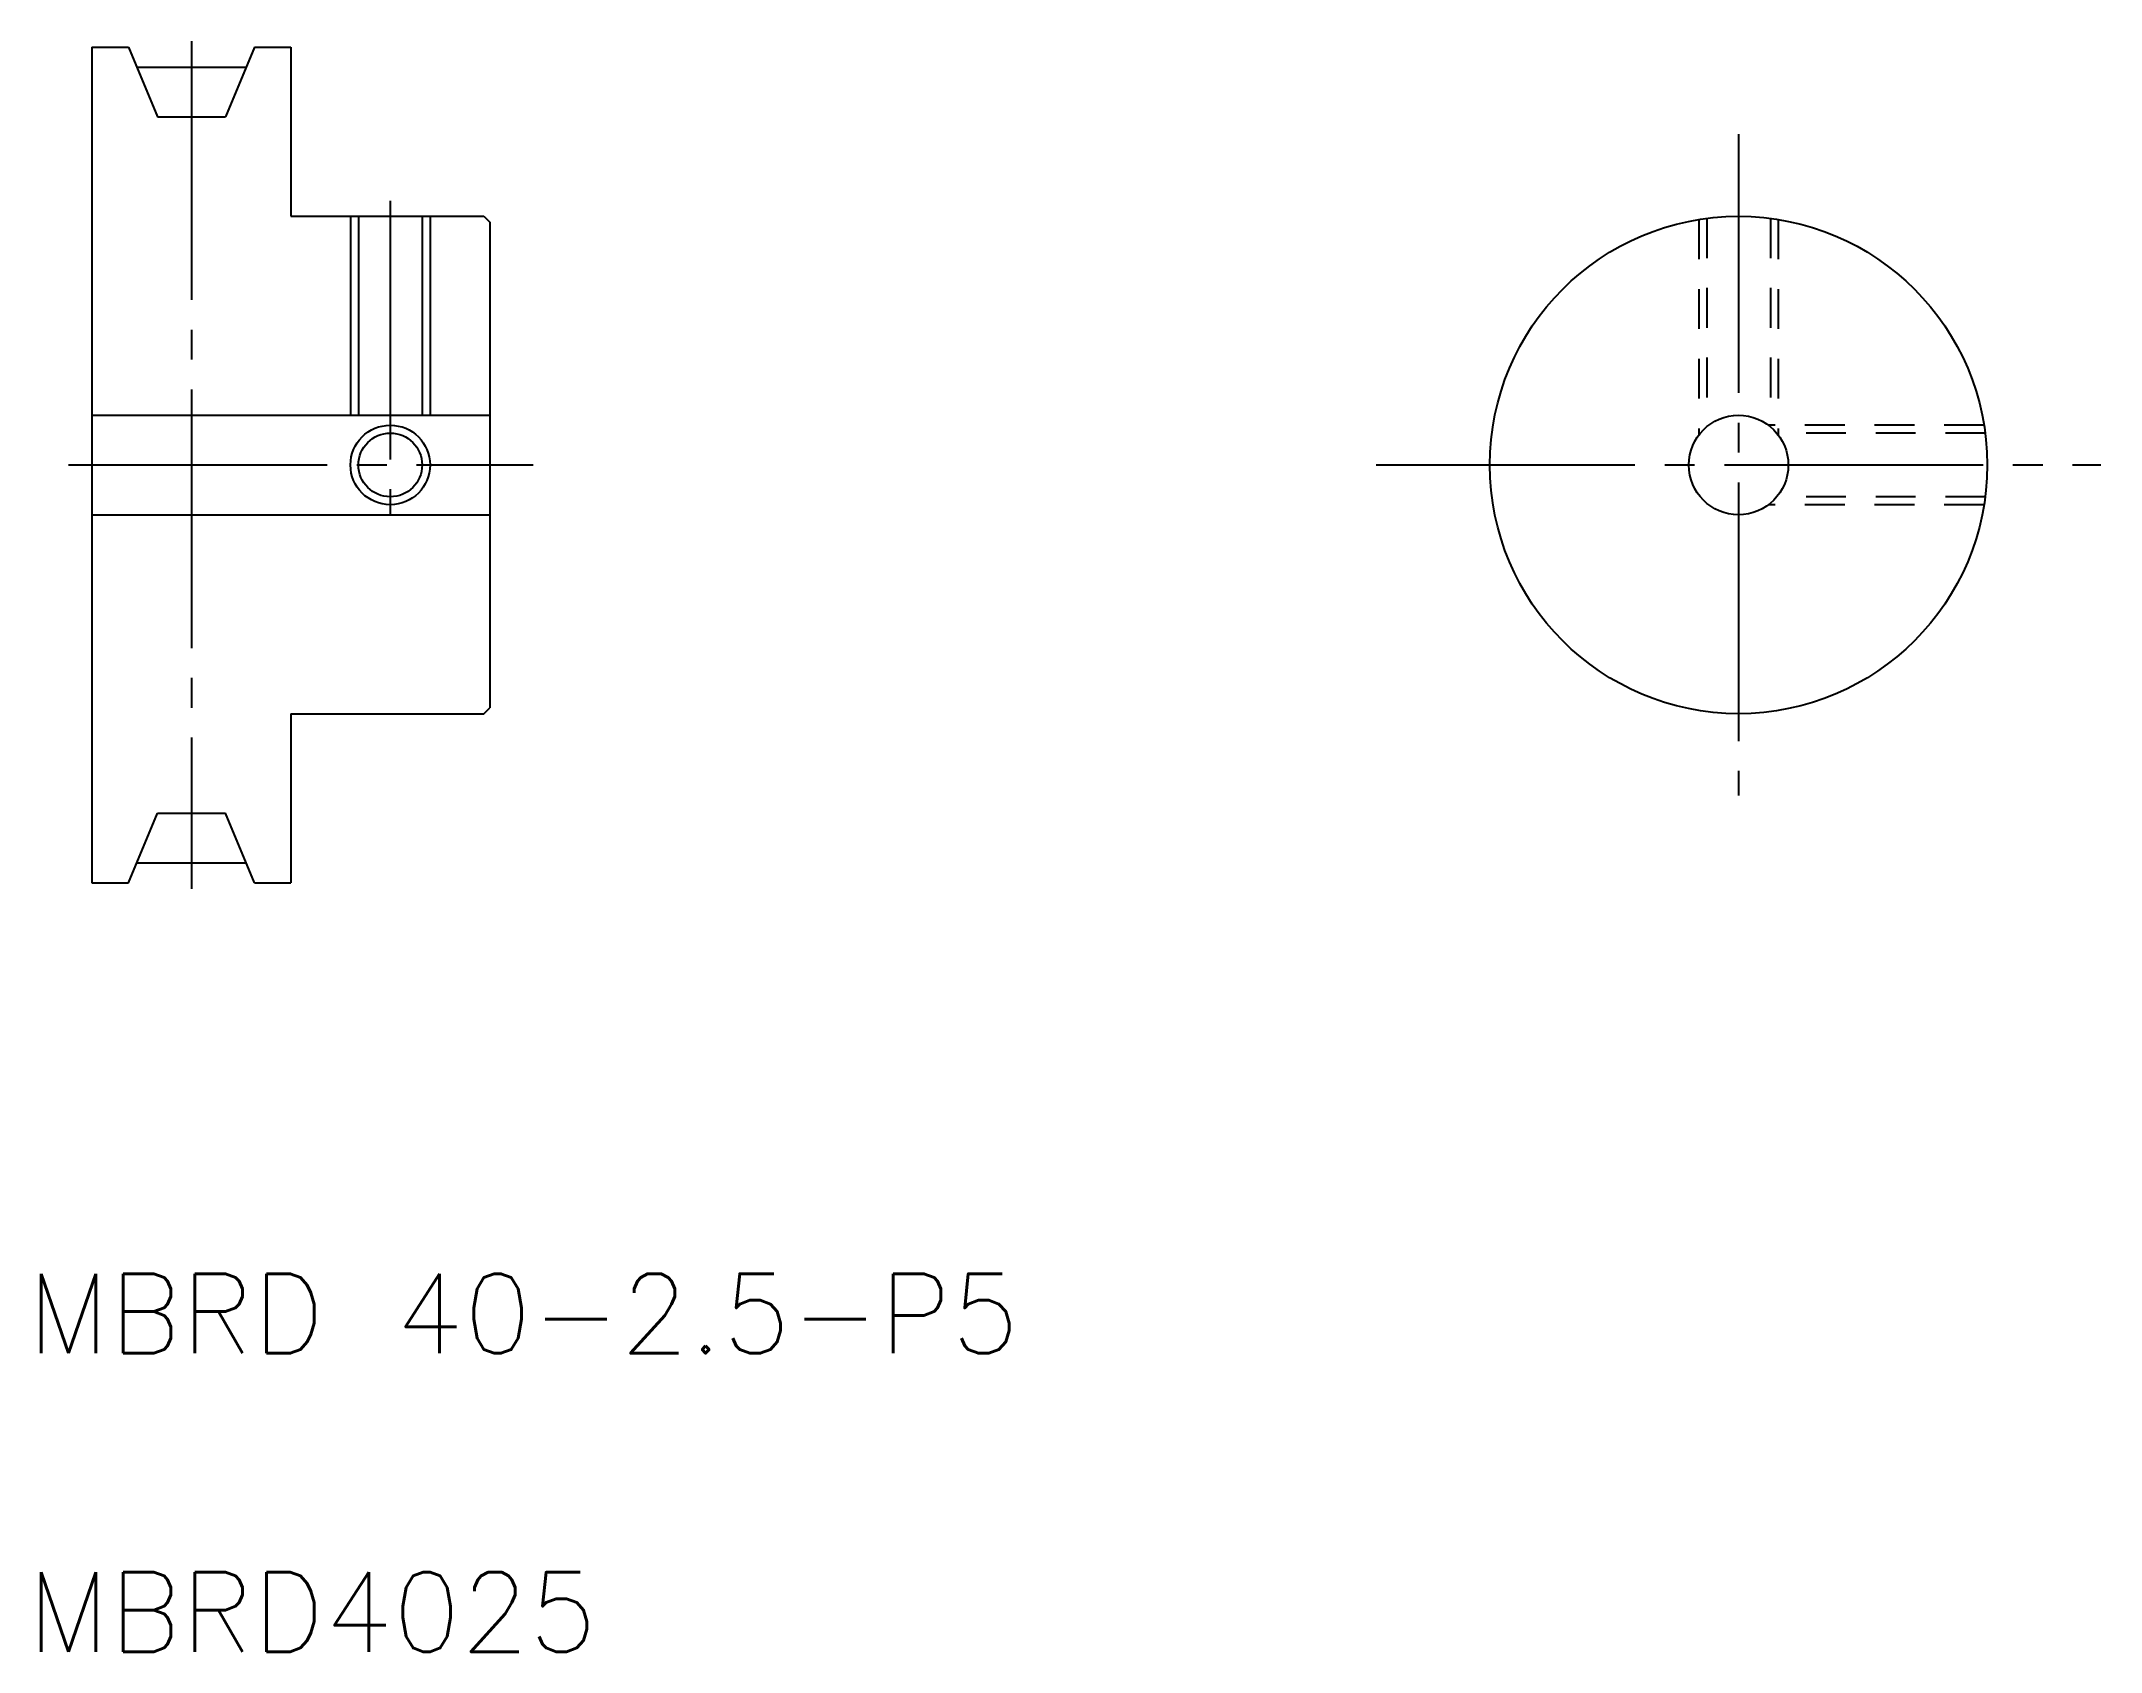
# Model space of a CAD drawing. Extents: x 133 to 236, y 46 to 127.
import ezdxf

# ---------------------------------------------------------------- set-up
doc = ezdxf.new("R2010")
doc.units = 0
doc.linetypes.add('CENTER', pattern=[17.5, 13, -1.5, 1.5, -1.5])
doc.linetypes.add('DASHED', pattern=[3.5, 2, -1.5])
doc.layers.get('0').update_dxf_attribs({"linetype": 'CONTINUOUS'})
doc.layers.add('CENTER', color=1, linetype='CENTER')
doc.styles.get("Standard").update_dxf_attribs({"font": 'txt.shx', "bigfont": '@extfont2.shx'})

msp = doc.modelspace()

# ---------------------------------------------------------------- linework, layer by layer
at = {"color": 7, "linetype": 'CONTINUOUS'}
for p, q in [((135.12, 126.23), (135.12, 84.23)), ((135.12, 126.23), (136.96, 126.23)), ((136.96, 126.23), (138.41, 122.73)), ((143.29, 126.23), (141.84, 122.73)), ((143.29, 126.23), (145.12, 126.23)), ((145.12, 126.23), (145.12, 117.73)), ((138.41, 122.73), (141.84, 122.73)), ((145.12, 117.73), (154.82, 117.73)), ((148.52, 117.73), (148.52, 107.73)), ((151.72, 117.73), (151.72, 107.73)), ((154.82, 117.73), (155.12, 117.43)), ((155.12, 117.43), (155.12, 93.03)), ((135.12, 107.73), (155.12, 107.73)), ((135.12, 102.73), (155.12, 102.73)), ((145.12, 92.73), (154.82, 92.73)), ((145.12, 92.73), (145.12, 84.23)), ((154.82, 92.73), (155.12, 93.03)), ((136.96, 84.23), (138.41, 87.73)), ((138.41, 87.73), (141.84, 87.73)), ((143.29, 84.23), (141.84, 87.73)), ((135.12, 84.23), (136.96, 84.23)), ((143.29, 84.23), (145.12, 84.23))]:
    msp.add_line(p, q, dxfattribs=at)
at = {"color": 3, "linetype": 'CONTINUOUS'}
for p, q in [((148.12, 117.73), (148.12, 107.73)), ((152.12, 117.73), (152.12, 107.73))]:
    msp.add_line(p, q, dxfattribs=at)
at = {"color": 3, "linetype": 'DASHED'}
for p, q in [((215.89, 117.57), (215.89, 106.73)), ((216.29, 117.63), (216.29, 107.15)), ((219.49, 117.63), (219.49, 107.15)), ((219.89, 117.57), (219.89, 106.73)), ((230.23, 107.23), (219.39, 107.23)), ((230.29, 106.83), (219.81, 106.83)), ((230.29, 103.63), (219.81, 103.63)), ((230.23, 103.23), (219.39, 103.23))]:
    msp.add_line(p, q, dxfattribs=at)
at = {"color": 7, "linetype": 'CONTINUOUS'}
for centre, radius in [((217.89, 105.23), 12.5), ((217.89, 105.23), 2.5), ((150.12, 105.23), 1.6)]:
    msp.add_circle(centre, radius, dxfattribs=at)
at = {"color": 3, "linetype": 'CONTINUOUS'}
msp.add_circle((150.12, 105.23), 2, dxfattribs=at)
at = {"layer": 'CENTER', "color": 1, "linetype": 'CENTER'}
for p, q in [((140.12, 126.53), (140.12, 83.93)), ((137.37, 125.23), (142.87, 125.23)), ((217.89, 121.85), (217.89, 88.61)), ((150.12, 118.51), (150.12, 102.73)), ((133.94, 105.23), (157.3, 105.23)), ((199.68, 105.23), (236.1, 105.23)), ((137.37, 85.23), (142.87, 85.23))]:
    msp.add_line(p, q, dxfattribs=at)

# ---------------------------------------------------------------- texts
at = {"color": 7, "linetype": 'CONTINUOUS'}
for s, p in [('MBRD 40-2.5-P5', (131.89, 60.58)), ('MBRD4025', (131.89, 45.58))]:
    msp.add_text(s, height=4, dxfattribs=at).set_placement(p)

doc.saveas('drawing.dxf')
